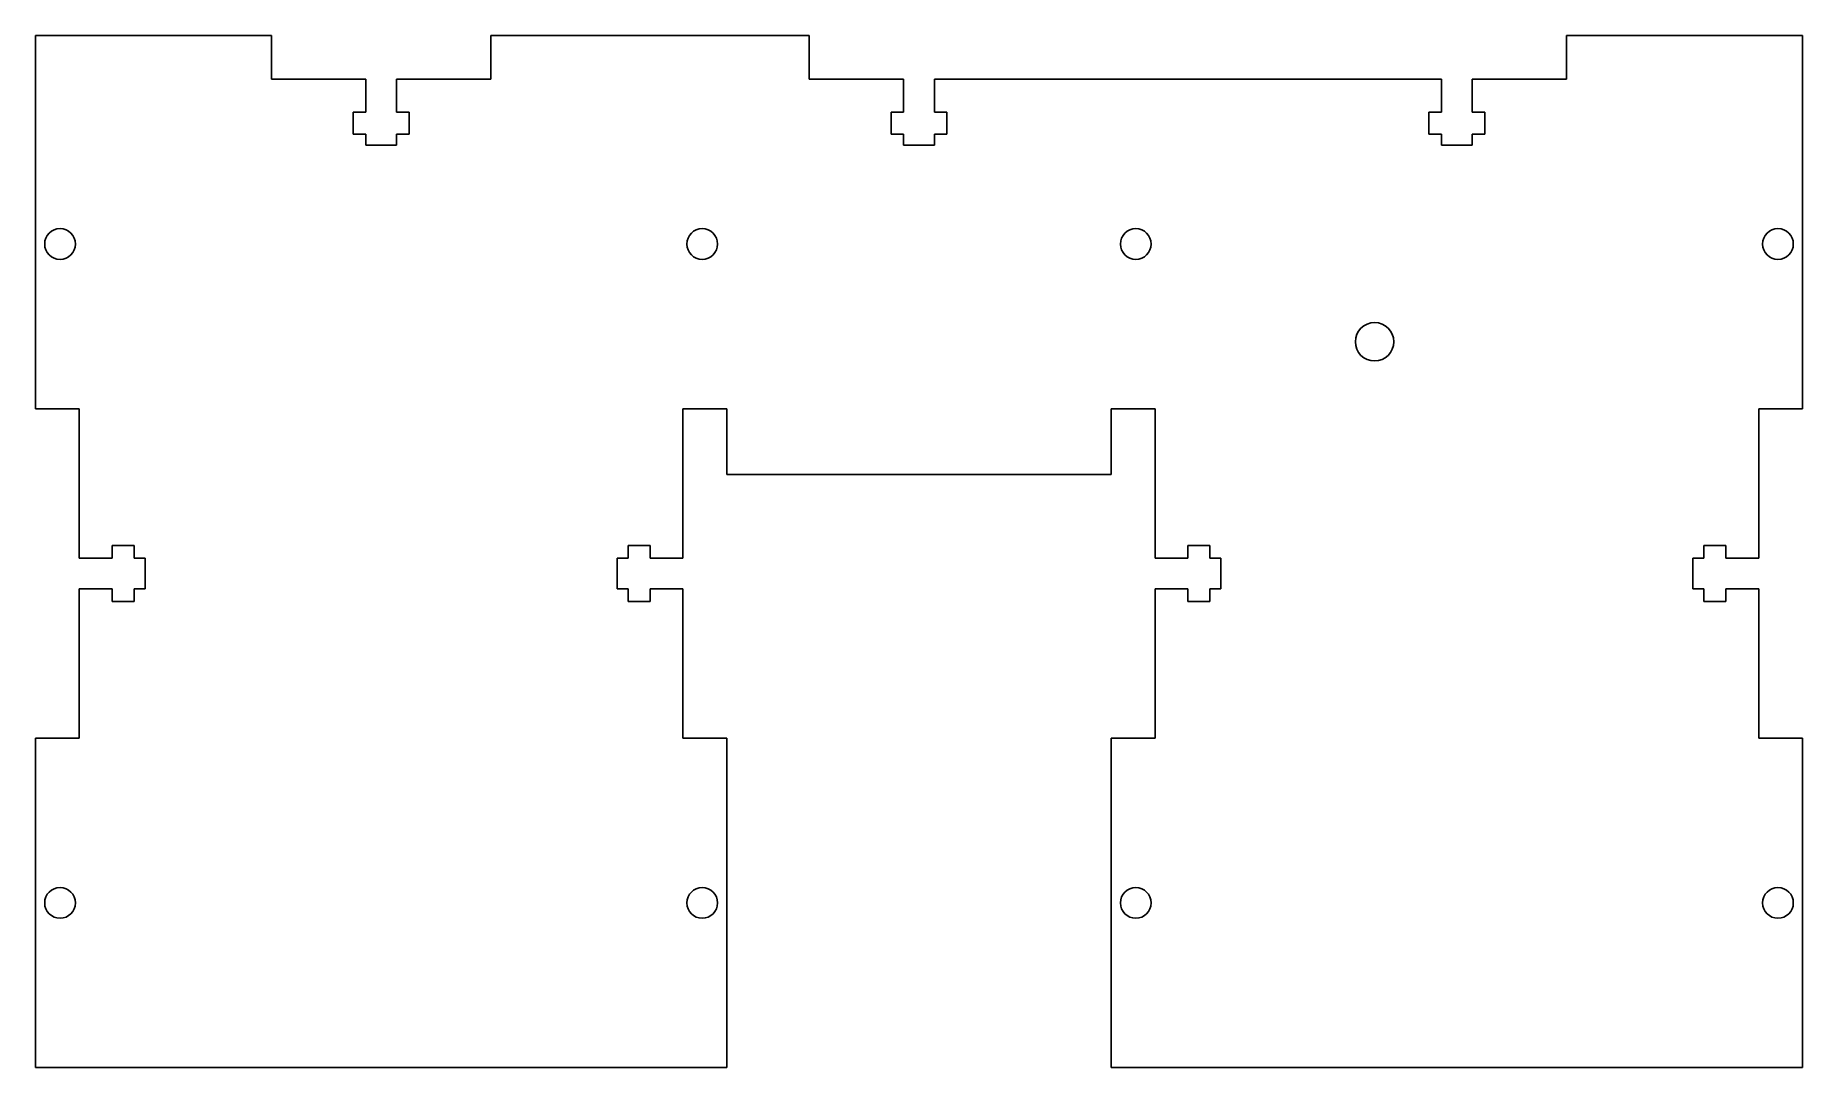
# Model space of a CAD drawing. Header units: millimetres. Extents: x -80 to 80, y -74 to 20.
import ezdxf

# ---------------------------------------------------------------- set-up
doc = ezdxf.new("R2010")
doc.units = ezdxf.units.MM

msp = doc.modelspace()

# ---------------------------------------------------------------- linework, layer by layer
at = {"color": 7, "linetype": 'Continuous', "lineweight": 25}
for p, q in [((-59, 20), (-80.5, 20)), ((-80.5, 20), (-80.5, -14)), ((-59, 16), (-59, 20)), ((-10, 20), (-39, 20)), ((-39, 16), (-39, 20)), ((-10, 16), (-10, 20)), ((59, 20), (80.5, 20)), ((59, 16), (59, 20)), ((80.5, 20), (80.5, -14)), ((-59, 16), (-50.4, 16)), ((-50.4, 13), (-50.4, 16)), ((-47.6, 16), (-39, 16)), ((-47.6, 13), (-47.6, 16)), ((-10, 16), (-1.4, 16)), ((-1.4, 13), (-1.4, 16)), ((1.4, 16), (47.6, 16)), ((1.4, 13), (1.4, 16)), ((47.6, 13), (47.6, 16)), ((59, 16), (50.4, 16)), ((50.4, 13), (50.4, 16)), ((-51.55, 11), (-51.55, 13)), ((-51.55, 13), (-50.4, 13)), ((-47.6, 13), (-46.45, 13)), ((-46.45, 11), (-46.45, 13)), ((-2.55, 11), (-2.55, 13)), ((-2.55, 13), (-1.4, 13)), ((1.4, 13), (2.55, 13)), ((2.55, 11), (2.55, 13)), ((46.45, 11), (46.45, 13)), ((47.6, 13), (46.45, 13)), ((51.55, 13), (50.4, 13)), ((51.55, 11), (51.55, 13)), ((-51.55, 11), (-50.4, 11)), ((-50.4, 10), (-50.4, 11)), ((-50.4, 10), (-47.6, 10)), ((-47.6, 11), (-46.45, 11)), ((-47.6, 10), (-47.6, 11)), ((-2.55, 11), (-1.4, 11)), ((-1.4, 10), (-1.4, 11)), ((-1.4, 10), (1.4, 10)), ((1.4, 11), (2.55, 11)), ((1.4, 10), (1.4, 11)), ((47.6, 11), (46.45, 11)), ((47.6, 10), (47.6, 11)), ((50.4, 10), (47.6, 10)), ((51.55, 11), (50.4, 11)), ((50.4, 10), (50.4, 11)), ((-80.5, -14), (-76.5, -14)), ((-76.5, -14), (-76.5, -27.6)), ((-21.5, -14), (-21.5, -27.6)), ((-17.5, -14), (-21.5, -14)), ((-17.5, -20), (-17.5, -14)), ((17.5, -20), (17.5, -14)), ((17.5, -14), (21.5, -14)), ((21.5, -14), (21.5, -27.6)), ((76.5, -14), (76.5, -27.6)), ((80.5, -14), (76.5, -14)), ((-17.5, -20), (17.5, -20)), ((-73.5, -27.6), (-73.5, -26.45)), ((-71.5, -26.45), (-73.5, -26.45)), ((-71.5, -27.6), (-71.5, -26.45)), ((-26.5, -27.6), (-26.5, -26.45)), ((-26.5, -26.45), (-24.5, -26.45)), ((-24.5, -27.6), (-24.5, -26.45)), ((24.5, -27.6), (24.5, -26.45)), ((26.5, -26.45), (24.5, -26.45)), ((26.5, -27.6), (26.5, -26.45)), ((71.5, -27.6), (71.5, -26.45)), ((71.5, -26.45), (73.5, -26.45)), ((73.5, -27.6), (73.5, -26.45)), ((-73.5, -27.6), (-76.5, -27.6)), ((-70.5, -27.6), (-71.5, -27.6)), ((-70.5, -30.4), (-70.5, -27.6)), ((-27.5, -30.4), (-27.5, -27.6)), ((-27.5, -27.6), (-26.5, -27.6)), ((-24.5, -27.6), (-21.5, -27.6)), ((24.5, -27.6), (21.5, -27.6)), ((27.5, -27.6), (26.5, -27.6)), ((27.5, -30.4), (27.5, -27.6)), ((70.5, -30.4), (70.5, -27.6)), ((70.5, -27.6), (71.5, -27.6)), ((73.5, -27.6), (76.5, -27.6)), ((-73.5, -30.4), (-76.5, -30.4)), ((-76.5, -30.4), (-76.5, -44)), ((-73.5, -31.55), (-73.5, -30.4)), ((-70.5, -30.4), (-71.5, -30.4)), ((-71.5, -31.55), (-71.5, -30.4)), ((-27.5, -30.4), (-26.5, -30.4)), ((-26.5, -31.55), (-26.5, -30.4)), ((-24.5, -30.4), (-21.5, -30.4)), ((-24.5, -31.55), (-24.5, -30.4)), ((-21.5, -30.4), (-21.5, -44)), ((24.5, -30.4), (21.5, -30.4)), ((21.5, -30.4), (21.5, -44)), ((24.5, -31.55), (24.5, -30.4)), ((27.5, -30.4), (26.5, -30.4)), ((26.5, -31.55), (26.5, -30.4)), ((70.5, -30.4), (71.5, -30.4)), ((71.5, -31.55), (71.5, -30.4)), ((73.5, -30.4), (76.5, -30.4)), ((73.5, -31.55), (73.5, -30.4)), ((76.5, -30.4), (76.5, -44)), ((-71.5, -31.55), (-73.5, -31.55)), ((-26.5, -31.55), (-24.5, -31.55)), ((26.5, -31.55), (24.5, -31.55)), ((71.5, -31.55), (73.5, -31.55)), ((-80.5, -44), (-76.5, -44)), ((-80.5, -44), (-80.5, -74)), ((-17.5, -44), (-21.5, -44)), ((-17.5, -44), (-17.5, -74)), ((17.5, -44), (21.5, -44)), ((17.5, -44), (17.5, -74)), ((80.5, -44), (76.5, -44)), ((80.5, -44), (80.5, -74)), ((-17.5, -74), (-80.5, -74)), ((17.5, -74), (80.5, -74))]:
    msp.add_line(p, q, dxfattribs=at)
for centre, radius in [((-78.25, 1), 1.4), ((-19.75, 1), 1.4), ((19.75, 1), 1.4), ((78.25, 1), 1.4), ((41.5, -7.9), 1.75), ((-78.25, -59), 1.4), ((-19.75, -59), 1.4), ((19.75, -59), 1.4), ((78.25, -59), 1.4)]:
    msp.add_circle(centre, radius, dxfattribs=at)

doc.saveas('drawing.dxf')
